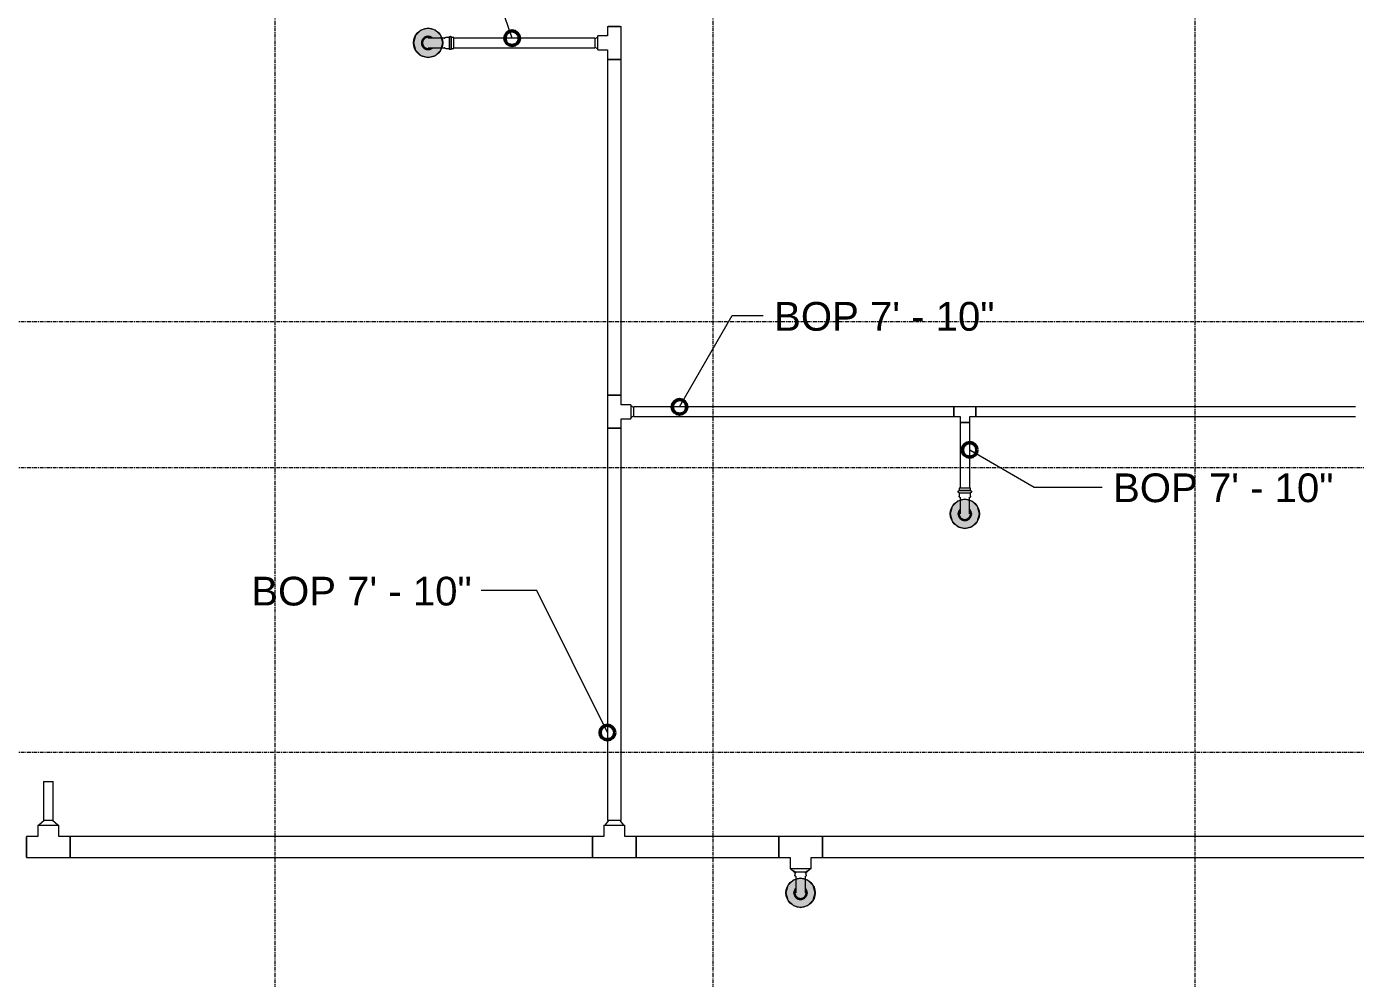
# Model space of a CAD drawing. Header units: inches. Extents: x -3679 to 241, y -496 to 1784.
# Drawn here: x -2830 to -2648, y 308 to 438.4 of the extents above; entities that cross this region are included whole.
import ezdxf

# ---------------------------------------------------------------- set-up
doc = ezdxf.new("R2010")
doc.units = ezdxf.units.IN
doc.header["$MEASUREMENT"] = 0
doc.linetypes.add('Grid Line', pattern=[0.875, 0.5, -0.125, 0.125, -0.125])
for name, color, linetype, lineweight in [('A-ANNO-NOTE', 250, 'Continuous', 9), ('G-ANNO-DIMS', 251, 'Continuous', 9), ('P-PIPE', 1, 'Continuous', 9), ('P-PIPE-CNTR', 1, 'Continuous', 9), ('S-GRID', 8, 'Continuous', 9)]:
    doc.layers.add(name, color=color, linetype=linetype, lineweight=lineweight)
doc.styles.add('Arial', font='arial.ttf', dxfattribs={"height": 3.934132})

# ---------------------------------------------------------------- blocks, each defined once
blk = doc.blocks.new('Victaulic-VicPress316-Elbow 90-45deg Style P568_P571 - Standard-V6-SECOND LEVEL')
at = {"layer": 'P-PIPE'}
for p, q in [((-388.77, 322.6), (-388.77, 322.18)), ((-387.23, 322.92), (-387.22, 322.92)), ((-387.23, 322.18), (-387.23, 322.6)), ((-388.66, 322.03), (-388.66, 321.14)), ((-387.34, 321.14), (-387.34, 322.03))]:
    blk.add_line(p, q, dxfattribs=at)
at = {"layer": 'P-PIPE', "flags": 128}
for points in [[(-388.77, 322.63), (-388.77, 322.63), (-388.78, 322.63), (-388.78, 322.63), (-388.79, 322.64), (-388.8, 322.64), (-388.8, 322.64), (-388.81, 322.64), (-388.81, 322.64), (-388.82, 322.64), (-388.82, 322.64), (-388.83, 322.65), (-388.83, 322.65), (-388.84, 322.65), (-388.84, 322.66), (-388.85, 322.66), (-388.85, 322.66), (-388.86, 322.67), (-388.86, 322.67), (-388.87, 322.67), (-388.87, 322.68), (-388.87, 322.68), (-388.88, 322.69), (-388.88, 322.69), (-388.89, 322.7), (-388.89, 322.7), (-388.89, 322.71), (-388.89, 322.71), (-388.9, 322.72), (-388.9, 322.72), (-388.9, 322.73)], [(-388.78, 322.92), (-388.78, 322.92), (-388.77, 322.92)], [(-388.76, 322.92), (-388.76, 322.92), (-388.77, 322.92), (-388.77, 322.92), (-388.77, 322.92)], [(-388.77, 322.92), (-388.77, 322.92), (-388.76, 322.92), (-388.76, 322.92)], [(-388.75, 322.63), (-388.76, 322.63), (-388.76, 322.63), (-388.76, 322.63), (-388.77, 322.63), (-388.77, 322.63), (-388.77, 322.63)], [(-388.77, 322.63), (-388.77, 322.63), (-388.76, 322.63), (-388.76, 322.63), (-388.76, 322.63), (-388.75, 322.63), (-388.74, 322.63), (-388.74, 322.63), (-388.73, 322.63), (-388.72, 322.63), (-388.71, 322.63), (-388.69, 322.63), (-388.68, 322.63), (-388.67, 322.63), (-388.65, 322.63), (-388.63, 322.63), (-388.61, 322.63), (-388.6, 322.63), (-388.58, 322.63), (-388.56, 322.63), (-388.53, 322.63), (-388.51, 322.63), (-388.49, 322.63), (-388.46, 322.63), (-388.44, 322.63), (-388.41, 322.63), (-388.39, 322.63), (-388.36, 322.63), (-388.33, 322.63), (-388.31, 322.63), (-388.28, 322.63), (-388.25, 322.63), (-388.22, 322.63), (-388.19, 322.63), (-388.16, 322.63), (-388.13, 322.63), (-388.1, 322.63), (-388.07, 322.63), (-388.04, 322.63), (-388.02, 322.63)], [(-388.66, 321.96), (-388.67, 321.97), (-388.67, 321.98), (-388.68, 321.98), (-388.69, 321.99), (-388.7, 322), (-388.7, 322.01), (-388.71, 322.02), (-388.72, 322.03), (-388.72, 322.04), (-388.73, 322.04), (-388.73, 322.05), (-388.74, 322.06), (-388.74, 322.07), (-388.75, 322.08), (-388.75, 322.09), (-388.76, 322.1), (-388.76, 322.12), (-388.76, 322.13), (-388.76, 322.14), (-388.76, 322.15), (-388.77, 322.16), (-388.77, 322.17), (-388.77, 322.18), (-388.77, 322.18)], [(-387.97, 322.63), (-387.94, 322.63), (-387.91, 322.63), (-387.88, 322.63), (-387.85, 322.63), (-387.82, 322.63), (-387.79, 322.63), (-387.76, 322.63), (-387.73, 322.63), (-387.7, 322.63), (-387.67, 322.63), (-387.65, 322.63), (-387.62, 322.63), (-387.59, 322.63), (-387.57, 322.63), (-387.54, 322.63), (-387.52, 322.63), (-387.49, 322.63), (-387.47, 322.63), (-387.45, 322.63), (-387.43, 322.63), (-387.41, 322.63), (-387.39, 322.63), (-387.37, 322.63), (-387.36, 322.63), (-387.34, 322.63), (-387.32, 322.63), (-387.31, 322.63), (-387.3, 322.63), (-387.29, 322.63), (-387.28, 322.63), (-387.27, 322.63), (-387.26, 322.63), (-387.25, 322.63), (-387.24, 322.63), (-387.24, 322.63), (-387.24, 322.63), (-387.23, 322.63), (-387.23, 322.63), (-387.23, 322.63)], [(-387.23, 322.18), (-387.23, 322.17), (-387.23, 322.16), (-387.24, 322.15), (-387.24, 322.14), (-387.24, 322.13), (-387.24, 322.12), (-387.24, 322.11), (-387.25, 322.1), (-387.25, 322.09), (-387.26, 322.08), (-387.26, 322.07), (-387.26, 322.06), (-387.27, 322.05), (-387.28, 322.04), (-387.28, 322.03), (-387.29, 322.02), (-387.29, 322.01), (-387.3, 322), (-387.31, 321.99), (-387.32, 321.99), (-387.32, 321.98), (-387.33, 321.97), (-387.34, 321.97), (-387.34, 321.96)], [(-387.23, 322.63), (-387.23, 322.63), (-387.24, 322.63), (-387.24, 322.63), (-387.24, 322.63), (-387.25, 322.63)], [(-387.24, 322.92), (-387.24, 322.92), (-387.23, 322.92), (-387.23, 322.92), (-387.23, 322.92)], [(-387.23, 322.92), (-387.23, 322.92), (-387.24, 322.92), (-387.24, 322.92), (-387.24, 322.92)], [(-387.1, 322.72), (-387.1, 322.72), (-387.1, 322.71), (-387.11, 322.71), (-387.11, 322.7), (-387.11, 322.7), (-387.12, 322.69), (-387.12, 322.69), (-387.12, 322.68), (-387.13, 322.68), (-387.13, 322.68), (-387.14, 322.67), (-387.14, 322.67), (-387.14, 322.66), (-387.15, 322.66), (-387.15, 322.66), (-387.16, 322.65), (-387.16, 322.65), (-387.17, 322.65), (-387.17, 322.65), (-387.18, 322.64), (-387.18, 322.64), (-387.19, 322.64), (-387.2, 322.64), (-387.2, 322.64), (-387.21, 322.64), (-387.21, 322.63), (-387.22, 322.63), (-387.22, 322.63), (-387.23, 322.63), (-387.23, 322.63)], [(-388.66, 320.37), (-388.68, 320.35), (-388.7, 320.32), (-388.73, 320.3), (-388.75, 320.27), (-388.77, 320.24), (-388.79, 320.2), (-388.8, 320.17), (-388.82, 320.14), (-388.84, 320.11), (-388.85, 320.07), (-388.86, 320.04), (-388.87, 320), (-388.88, 319.97), (-388.89, 319.93), (-388.9, 319.9), (-388.9, 319.86), (-388.91, 319.83), (-388.91, 319.79), (-388.91, 319.75), (-388.91, 319.72), (-388.91, 319.68), (-388.91, 319.64), (-388.9, 319.61), (-388.9, 319.57), (-388.89, 319.54), (-388.88, 319.5), (-388.87, 319.47), (-388.86, 319.43), (-388.84, 319.4), (-388.83, 319.36), (-388.81, 319.33), (-388.8, 319.3), (-388.78, 319.27), (-388.76, 319.24), (-388.74, 319.21), (-388.72, 319.18), (-388.69, 319.15), (-388.67, 319.12), (-388.64, 319.1), (-388.62, 319.07), (-388.59, 319.05), (-388.56, 319.02), (-388.53, 319), (-388.5, 318.98), (-388.47, 318.96), (-388.44, 318.94), (-388.41, 318.93), (-388.37, 318.91), (-388.34, 318.9), (-388.31, 318.88), (-388.27, 318.87), (-388.24, 318.86), (-388.2, 318.85), (-388.16, 318.85), (-388.13, 318.84), (-388.09, 318.84), (-388.06, 318.83), (-388.02, 318.83), (-388, 318.83)], [(-388.66, 321.14), (-388.66, 321.08), (-388.66, 321.02), (-388.66, 320.97), (-388.66, 320.91), (-388.66, 320.86), (-388.66, 320.8), (-388.66, 320.75), (-388.66, 320.7), (-388.66, 320.65), (-388.66, 320.59), (-388.66, 320.54), (-388.66, 320.49), (-388.66, 320.44), (-388.66, 320.4), (-388.66, 320.35), (-388.66, 320.3), (-388.66, 320.26), (-388.66, 320.22), (-388.66, 320.18), (-388.66, 320.14), (-388.66, 320.1), (-388.66, 320.06), (-388.66, 320.03), (-388.66, 319.99), (-388.66, 319.96), (-388.66, 319.93), (-388.66, 319.91), (-388.66, 319.88), (-388.66, 319.86), (-388.66, 319.84), (-388.66, 319.82), (-388.66, 319.8), (-388.66, 319.79), (-388.66, 319.77), (-388.66, 319.76), (-388.66, 319.75), (-388.66, 319.75), (-388.66, 319.74), (-388.66, 319.74), (-388.66, 319.74)], [(-388, 318.83), (-387.96, 318.83), (-387.93, 318.83), (-387.89, 318.84), (-387.85, 318.84), (-387.82, 318.85), (-387.78, 318.86), (-387.75, 318.87), (-387.71, 318.88), (-387.68, 318.89), (-387.64, 318.9), (-387.61, 318.92), (-387.58, 318.93), (-387.55, 318.95), (-387.52, 318.97), (-387.49, 318.99), (-387.46, 319.01), (-387.43, 319.03), (-387.4, 319.06), (-387.37, 319.08), (-387.35, 319.11), (-387.32, 319.13), (-387.3, 319.16), (-387.27, 319.19), (-387.25, 319.22), (-387.23, 319.25), (-387.21, 319.28), (-387.2, 319.31), (-387.18, 319.35), (-387.16, 319.38), (-387.15, 319.41), (-387.14, 319.45), (-387.13, 319.48), (-387.12, 319.52), (-387.11, 319.55), (-387.1, 319.59), (-387.1, 319.62), (-387.09, 319.66), (-387.09, 319.7), (-387.09, 319.73), (-387.09, 319.77), (-387.09, 319.81), (-387.09, 319.84), (-387.1, 319.88), (-387.1, 319.91), (-387.11, 319.95), (-387.12, 319.99), (-387.13, 320.02), (-387.14, 320.05), (-387.16, 320.09), (-387.17, 320.12), (-387.19, 320.16), (-387.2, 320.19), (-387.22, 320.22), (-387.24, 320.25), (-387.26, 320.28), (-387.28, 320.31), (-387.31, 320.34), (-387.33, 320.36)], [(-387.34, 319.74), (-387.34, 319.74), (-387.34, 319.75), (-387.34, 319.75), (-387.34, 319.76), (-387.34, 319.77), (-387.34, 319.78), (-387.34, 319.8), (-387.34, 319.81), (-387.34, 319.83), (-387.34, 319.85), (-387.34, 319.88), (-387.34, 319.9), (-387.34, 319.93), (-387.34, 319.96), (-387.34, 319.99), (-387.34, 320.02), (-387.34, 320.05), (-387.34, 320.09), (-387.34, 320.13), (-387.34, 320.17), (-387.34, 320.21), (-387.34, 320.25), (-387.34, 320.29), (-387.34, 320.34), (-387.34, 320.38), (-387.34, 320.43), (-387.34, 320.48), (-387.34, 320.53), (-387.34, 320.58), (-387.34, 320.63), (-387.34, 320.68), (-387.34, 320.74), (-387.34, 320.79), (-387.34, 320.84), (-387.34, 320.9), (-387.34, 320.95), (-387.34, 321.01), (-387.34, 321.07), (-387.34, 321.12), (-387.34, 321.14)], [(-388.66, 320.13), (-388.68, 320.1), (-388.69, 320.08), (-388.7, 320.05), (-388.71, 320.02), (-388.72, 319.99), (-388.73, 319.96), (-388.74, 319.93), (-388.75, 319.9), (-388.76, 319.87), (-388.76, 319.84), (-388.76, 319.81), (-388.77, 319.78), (-388.77, 319.75), (-388.77, 319.72), (-388.76, 319.69), (-388.76, 319.66), (-388.76, 319.63), (-388.75, 319.6), (-388.75, 319.57), (-388.74, 319.54), (-388.73, 319.51), (-388.72, 319.48), (-388.71, 319.45), (-388.7, 319.42), (-388.68, 319.4), (-388.67, 319.37), (-388.65, 319.34), (-388.64, 319.32), (-388.62, 319.29), (-388.6, 319.27), (-388.58, 319.24), (-388.56, 319.22), (-388.54, 319.2), (-388.52, 319.18), (-388.49, 319.16), (-388.47, 319.14), (-388.45, 319.12), (-388.42, 319.1), (-388.4, 319.09), (-388.37, 319.07), (-388.34, 319.06), (-388.31, 319.04), (-388.29, 319.03), (-388.26, 319.02), (-388.23, 319.01), (-388.2, 319), (-388.17, 319), (-388.14, 318.99), (-388.11, 318.98), (-388.08, 318.98), (-388.05, 318.98), (-388.02, 318.98), (-388, 318.98)], [(-388, 318.98), (-387.97, 318.98), (-387.94, 318.98), (-387.91, 318.98), (-387.88, 318.99), (-387.85, 318.99), (-387.82, 319), (-387.79, 319.01), (-387.76, 319.02), (-387.73, 319.03), (-387.7, 319.04), (-387.67, 319.05), (-387.65, 319.06), (-387.62, 319.08), (-387.59, 319.09), (-387.57, 319.11), (-387.54, 319.13), (-387.52, 319.15), (-387.49, 319.17), (-387.47, 319.19), (-387.45, 319.21), (-387.43, 319.23), (-387.41, 319.25), (-387.39, 319.28), (-387.37, 319.3), (-387.36, 319.33), (-387.34, 319.35), (-387.32, 319.38), (-387.31, 319.41), (-387.3, 319.44), (-387.29, 319.47), (-387.28, 319.49), (-387.27, 319.52), (-387.26, 319.55), (-387.25, 319.58), (-387.24, 319.61), (-387.24, 319.64), (-387.24, 319.67), (-387.23, 319.7), (-387.23, 319.73), (-387.23, 319.77), (-387.24, 319.8), (-387.24, 319.83), (-387.24, 319.86), (-387.25, 319.89), (-387.25, 319.92), (-387.26, 319.95), (-387.27, 319.98), (-387.28, 320.01), (-387.29, 320.03), (-387.3, 320.06), (-387.32, 320.09), (-387.33, 320.12), (-387.34, 320.14)]]:
    blk.add_lwpolyline(points, dxfattribs=at)
blk = doc.blocks.new('Victaulic-VicPress316-Elbow 90-45deg Style P568_P571 - Standard-V2-SECOND LEVEL')
at = {"layer": 'P-PIPE'}
for p, q in [((-3203.81, 730.05), (-3203.81, 729.6)), ((-3203.7, 731.1), (-3203.7, 730.2)), ((-3202.39, 730.21), (-3202.39, 731.1)), ((-3202.28, 729.6), (-3202.28, 730.05)), ((-3203.05, 729.6), (-3203.81, 729.6)), ((-3203.81, 729.31), (-3203.81, 728.97)), ((-3203.05, 729.31), (-3203.81, 729.31)), ((-3203.81, 728.97), (-3203.05, 728.97)), ((-3202.28, 729.6), (-3203.05, 729.6)), ((-3202.28, 729.31), (-3203.05, 729.31)), ((-3203.05, 728.97), (-3202.28, 728.97)), ((-3202.28, 728.97), (-3202.28, 729.31))]:
    blk.add_line(p, q, dxfattribs=at)
at = {"layer": 'P-PIPE', "flags": 128}
for points in [[(-3203.05, 733.4), (-3203.08, 733.4), (-3203.12, 733.4), (-3203.16, 733.4), (-3203.19, 733.39), (-3203.23, 733.38), (-3203.26, 733.38), (-3203.3, 733.37), (-3203.33, 733.36), (-3203.37, 733.34), (-3203.4, 733.33), (-3203.43, 733.32), (-3203.47, 733.3), (-3203.5, 733.28), (-3203.53, 733.26), (-3203.56, 733.24), (-3203.59, 733.22), (-3203.62, 733.2), (-3203.65, 733.18), (-3203.67, 733.15), (-3203.7, 733.13), (-3203.73, 733.1), (-3203.75, 733.07), (-3203.77, 733.04), (-3203.79, 733.01), (-3203.81, 732.98), (-3203.83, 732.95), (-3203.85, 732.92), (-3203.87, 732.89), (-3203.88, 732.85), (-3203.9, 732.82), (-3203.91, 732.79), (-3203.92, 732.75), (-3203.93, 732.72), (-3203.94, 732.68), (-3203.94, 732.65), (-3203.95, 732.61), (-3203.95, 732.57), (-3203.96, 732.54), (-3203.96, 732.5), (-3203.96, 732.46), (-3203.96, 732.43), (-3203.95, 732.39), (-3203.95, 732.35), (-3203.94, 732.32), (-3203.93, 732.28), (-3203.93, 732.25), (-3203.91, 732.21), (-3203.9, 732.18), (-3203.89, 732.14), (-3203.88, 732.11), (-3203.86, 732.08), (-3203.84, 732.05), (-3203.82, 732.01), (-3203.8, 731.98), (-3203.78, 731.95), (-3203.76, 731.92), (-3203.74, 731.9), (-3203.71, 731.87)], [(-3202.39, 731.86), (-3202.37, 731.88), (-3202.34, 731.91), (-3202.32, 731.94), (-3202.3, 731.97), (-3202.28, 732), (-3202.26, 732.03), (-3202.24, 732.06), (-3202.23, 732.09), (-3202.21, 732.13), (-3202.2, 732.16), (-3202.18, 732.19), (-3202.17, 732.23), (-3202.16, 732.26), (-3202.15, 732.3), (-3202.15, 732.33), (-3202.14, 732.37), (-3202.14, 732.41), (-3202.14, 732.44), (-3202.13, 732.48), (-3202.13, 732.52), (-3202.14, 732.55), (-3202.14, 732.59), (-3202.14, 732.63), (-3202.15, 732.66), (-3202.16, 732.7), (-3202.17, 732.73), (-3202.18, 732.77), (-3202.19, 732.8), (-3202.2, 732.84), (-3202.22, 732.87), (-3202.23, 732.9), (-3202.25, 732.93), (-3202.27, 732.97), (-3202.29, 733), (-3202.31, 733.03), (-3202.33, 733.06), (-3202.35, 733.08), (-3202.38, 733.11), (-3202.4, 733.14), (-3202.43, 733.16), (-3202.46, 733.19), (-3202.49, 733.21), (-3202.51, 733.23), (-3202.55, 733.25), (-3202.58, 733.27), (-3202.61, 733.29), (-3202.64, 733.31), (-3202.67, 733.32), (-3202.71, 733.34), (-3202.74, 733.35), (-3202.78, 733.36), (-3202.81, 733.37), (-3202.85, 733.38), (-3202.88, 733.39), (-3202.92, 733.39), (-3202.95, 733.4), (-3202.99, 733.4), (-3203.03, 733.4), (-3203.05, 733.4)], [(-3203.05, 733.26), (-3203.08, 733.26), (-3203.11, 733.25), (-3203.14, 733.25), (-3203.17, 733.25), (-3203.2, 733.24), (-3203.23, 733.23), (-3203.26, 733.23), (-3203.29, 733.22), (-3203.32, 733.21), (-3203.34, 733.2), (-3203.37, 733.18), (-3203.4, 733.17), (-3203.43, 733.16), (-3203.45, 733.14), (-3203.48, 733.12), (-3203.5, 733.1), (-3203.53, 733.09), (-3203.55, 733.07), (-3203.57, 733.05), (-3203.6, 733.02), (-3203.62, 733), (-3203.64, 732.98), (-3203.66, 732.95), (-3203.67, 732.93), (-3203.69, 732.9), (-3203.71, 732.88), (-3203.72, 732.85), (-3203.74, 732.82), (-3203.75, 732.8), (-3203.76, 732.77), (-3203.77, 732.74), (-3203.78, 732.71), (-3203.79, 732.68), (-3203.8, 732.65), (-3203.8, 732.62), (-3203.81, 732.59), (-3203.81, 732.56), (-3203.81, 732.53), (-3203.81, 732.5), (-3203.81, 732.47), (-3203.81, 732.44), (-3203.81, 732.41), (-3203.8, 732.38), (-3203.8, 732.35), (-3203.79, 732.32), (-3203.78, 732.29), (-3203.78, 732.26), (-3203.77, 732.23), (-3203.76, 732.2), (-3203.74, 732.17), (-3203.73, 732.14), (-3203.72, 732.12), (-3203.7, 732.1)], [(-3203.7, 732.49), (-3203.7, 732.49), (-3203.7, 732.49), (-3203.7, 732.48), (-3203.7, 732.47), (-3203.7, 732.46), (-3203.7, 732.45), (-3203.7, 732.44), (-3203.7, 732.42), (-3203.7, 732.4), (-3203.7, 732.38), (-3203.7, 732.36), (-3203.7, 732.33), (-3203.7, 732.31), (-3203.7, 732.28), (-3203.7, 732.25), (-3203.7, 732.21), (-3203.7, 732.18), (-3203.7, 732.14), (-3203.7, 732.11), (-3203.7, 732.07), (-3203.7, 732.03), (-3203.7, 731.98), (-3203.7, 731.94), (-3203.7, 731.9), (-3203.7, 731.85), (-3203.7, 731.8), (-3203.7, 731.75), (-3203.7, 731.7), (-3203.7, 731.65), (-3203.7, 731.6), (-3203.7, 731.55), (-3203.7, 731.5), (-3203.7, 731.44), (-3203.7, 731.39), (-3203.7, 731.33), (-3203.7, 731.28), (-3203.7, 731.22), (-3203.7, 731.17), (-3203.7, 731.11), (-3203.7, 731.1)], [(-3202.39, 732.1), (-3202.37, 732.13), (-3202.36, 732.16), (-3202.34, 732.18), (-3202.33, 732.21), (-3202.32, 732.24), (-3202.31, 732.27), (-3202.3, 732.3), (-3202.3, 732.33), (-3202.29, 732.36), (-3202.29, 732.39), (-3202.28, 732.42), (-3202.28, 732.45), (-3202.28, 732.48), (-3202.28, 732.51), (-3202.28, 732.54), (-3202.28, 732.57), (-3202.29, 732.6), (-3202.29, 732.63), (-3202.3, 732.66), (-3202.31, 732.69), (-3202.32, 732.72), (-3202.33, 732.75), (-3202.34, 732.78), (-3202.35, 732.81), (-3202.36, 732.84), (-3202.38, 732.86), (-3202.39, 732.89), (-3202.41, 732.92), (-3202.43, 732.94), (-3202.44, 732.97), (-3202.46, 732.99), (-3202.48, 733.01), (-3202.51, 733.03), (-3202.53, 733.06), (-3202.55, 733.08), (-3202.58, 733.09), (-3202.6, 733.11), (-3202.62, 733.13), (-3202.65, 733.15), (-3202.68, 733.16), (-3202.7, 733.18), (-3202.73, 733.19), (-3202.76, 733.2), (-3202.79, 733.21), (-3202.82, 733.22), (-3202.85, 733.23), (-3202.88, 733.24), (-3202.91, 733.24), (-3202.94, 733.25), (-3202.97, 733.25), (-3203, 733.26), (-3203.03, 733.26), (-3203.05, 733.26)], [(-3202.39, 731.1), (-3202.39, 731.15), (-3202.39, 731.21), (-3202.39, 731.26), (-3202.39, 731.32), (-3202.39, 731.37), (-3202.39, 731.43), (-3202.39, 731.48), (-3202.39, 731.54), (-3202.39, 731.59), (-3202.39, 731.64), (-3202.39, 731.69), (-3202.39, 731.74), (-3202.39, 731.79), (-3202.39, 731.84), (-3202.39, 731.88), (-3202.39, 731.93), (-3202.39, 731.97), (-3202.39, 732.02), (-3202.39, 732.06), (-3202.39, 732.1), (-3202.39, 732.13), (-3202.39, 732.17), (-3202.39, 732.21), (-3202.39, 732.24), (-3202.39, 732.27), (-3202.39, 732.3), (-3202.39, 732.33), (-3202.39, 732.35), (-3202.39, 732.37), (-3202.39, 732.4), (-3202.39, 732.41), (-3202.39, 732.43), (-3202.39, 732.45), (-3202.39, 732.46), (-3202.39, 732.47), (-3202.39, 732.48), (-3202.39, 732.48), (-3202.39, 732.49), (-3202.39, 732.49), (-3202.39, 732.49)], [(-3203.81, 730.05), (-3203.81, 730.06), (-3203.81, 730.07), (-3203.81, 730.08), (-3203.81, 730.09), (-3203.81, 730.11), (-3203.8, 730.12), (-3203.8, 730.13), (-3203.8, 730.14), (-3203.8, 730.15), (-3203.79, 730.16), (-3203.79, 730.17), (-3203.78, 730.18), (-3203.78, 730.19), (-3203.77, 730.2), (-3203.76, 730.2), (-3203.76, 730.21), (-3203.75, 730.22), (-3203.74, 730.23), (-3203.74, 730.24), (-3203.73, 730.25), (-3203.72, 730.25), (-3203.71, 730.26), (-3203.71, 730.27), (-3203.7, 730.27)], [(-3202.39, 730.27), (-3202.38, 730.26), (-3202.37, 730.26), (-3202.36, 730.25), (-3202.36, 730.24), (-3202.35, 730.23), (-3202.34, 730.22), (-3202.33, 730.22), (-3202.33, 730.21), (-3202.32, 730.2), (-3202.32, 730.19), (-3202.31, 730.18), (-3202.31, 730.17), (-3202.3, 730.16), (-3202.3, 730.15), (-3202.29, 730.14), (-3202.29, 730.13), (-3202.29, 730.12), (-3202.29, 730.11), (-3202.28, 730.1), (-3202.28, 730.09), (-3202.28, 730.07), (-3202.28, 730.06), (-3202.28, 730.05), (-3202.28, 730.05)], [(-3203.81, 729.31), (-3203.82, 729.31), (-3203.82, 729.31), (-3203.83, 729.31), (-3203.84, 729.31), (-3203.84, 729.31), (-3203.85, 729.31), (-3203.85, 729.31), (-3203.86, 729.32), (-3203.86, 729.32), (-3203.87, 729.32), (-3203.87, 729.32), (-3203.88, 729.32), (-3203.88, 729.33), (-3203.89, 729.33), (-3203.89, 729.33), (-3203.9, 729.34), (-3203.9, 729.34), (-3203.91, 729.34), (-3203.91, 729.35), (-3203.92, 729.35), (-3203.92, 729.36), (-3203.92, 729.36), (-3203.93, 729.37), (-3203.93, 729.37), (-3203.93, 729.38), (-3203.94, 729.38), (-3203.94, 729.39), (-3203.94, 729.39), (-3203.95, 729.4), (-3203.95, 729.4), (-3203.95, 729.41), (-3203.95, 729.41), (-3203.95, 729.42), (-3203.95, 729.42), (-3203.96, 729.43), (-3203.96, 729.44), (-3203.96, 729.44), (-3203.96, 729.45), (-3203.96, 729.45), (-3203.96, 729.46), (-3203.96, 729.46), (-3203.96, 729.47), (-3203.96, 729.48), (-3203.96, 729.48), (-3203.95, 729.49), (-3203.95, 729.49), (-3203.95, 729.5), (-3203.95, 729.5), (-3203.95, 729.51), (-3203.94, 729.51), (-3203.94, 729.52), (-3203.94, 729.52), (-3203.94, 729.53), (-3203.93, 729.53), (-3203.93, 729.54), (-3203.93, 729.54), (-3203.92, 729.55), (-3203.92, 729.55), (-3203.92, 729.56), (-3203.91, 729.56), (-3203.91, 729.57), (-3203.9, 729.57), (-3203.9, 729.57), (-3203.89, 729.58), (-3203.89, 729.58), (-3203.88, 729.58), (-3203.88, 729.58), (-3203.87, 729.59), (-3203.87, 729.59), (-3203.86, 729.59), (-3203.86, 729.59), (-3203.85, 729.59), (-3203.84, 729.6), (-3203.84, 729.6), (-3203.83, 729.6), (-3203.83, 729.6), (-3203.82, 729.6), (-3203.82, 729.6), (-3203.81, 729.6)], [(-3203.05, 729.6), (-3203.08, 729.6), (-3203.11, 729.6), (-3203.14, 729.6), (-3203.17, 729.6), (-3203.2, 729.6), (-3203.23, 729.6), (-3203.26, 729.6), (-3203.29, 729.6), (-3203.32, 729.6), (-3203.34, 729.6), (-3203.37, 729.6), (-3203.4, 729.6), (-3203.43, 729.6), (-3203.45, 729.6), (-3203.48, 729.6), (-3203.5, 729.6), (-3203.53, 729.6), (-3203.55, 729.6), (-3203.57, 729.6), (-3203.6, 729.6), (-3203.62, 729.6), (-3203.64, 729.6), (-3203.66, 729.6), (-3203.67, 729.6), (-3203.69, 729.6), (-3203.71, 729.6), (-3203.72, 729.6), (-3203.74, 729.6), (-3203.75, 729.6), (-3203.76, 729.6), (-3203.77, 729.6), (-3203.78, 729.6), (-3203.79, 729.6), (-3203.8, 729.6), (-3203.8, 729.6), (-3203.81, 729.6), (-3203.81, 729.6), (-3203.81, 729.6), (-3203.81, 729.6), (-3203.81, 729.6)], [(-3203.81, 729.6), (-3203.81, 729.6), (-3203.81, 729.6), (-3203.81, 729.6), (-3203.8, 729.6), (-3203.8, 729.6), (-3203.79, 729.6), (-3203.78, 729.6), (-3203.77, 729.6)], [(-3203.77, 729.31), (-3203.78, 729.31), (-3203.79, 729.31), (-3203.8, 729.31), (-3203.8, 729.31), (-3203.81, 729.31), (-3203.81, 729.31), (-3203.81, 729.31), (-3203.81, 729.31), (-3203.81, 729.31)], [(-3203.81, 729.31), (-3203.81, 729.31), (-3203.81, 729.31), (-3203.81, 729.31), (-3203.8, 729.31), (-3203.8, 729.31), (-3203.79, 729.31), (-3203.78, 729.31), (-3203.77, 729.31), (-3203.76, 729.31), (-3203.75, 729.31), (-3203.74, 729.31), (-3203.73, 729.31), (-3203.71, 729.31), (-3203.7, 729.31), (-3203.68, 729.31), (-3203.66, 729.31), (-3203.64, 729.31), (-3203.62, 729.31), (-3203.6, 729.31), (-3203.58, 729.31), (-3203.56, 729.31), (-3203.53, 729.31), (-3203.51, 729.31), (-3203.49, 729.31), (-3203.46, 729.31), (-3203.43, 729.31), (-3203.41, 729.31), (-3203.38, 729.31), (-3203.35, 729.31), (-3203.32, 729.31), (-3203.29, 729.31), (-3203.27, 729.31), (-3203.24, 729.31), (-3203.21, 729.31), (-3203.18, 729.31), (-3203.15, 729.31), (-3203.12, 729.31), (-3203.08, 729.31), (-3203.05, 729.31), (-3203.05, 729.31)], [(-3202.28, 729.6), (-3202.28, 729.6), (-3202.28, 729.6), (-3202.29, 729.6), (-3202.29, 729.6), (-3202.29, 729.6), (-3202.3, 729.6), (-3202.31, 729.6), (-3202.32, 729.6), (-3202.33, 729.6), (-3202.34, 729.6), (-3202.35, 729.6), (-3202.37, 729.6), (-3202.38, 729.6), (-3202.4, 729.6), (-3202.41, 729.6), (-3202.43, 729.6), (-3202.45, 729.6), (-3202.47, 729.6), (-3202.49, 729.6), (-3202.51, 729.6), (-3202.53, 729.6), (-3202.56, 729.6), (-3202.58, 729.6), (-3202.61, 729.6), (-3202.63, 729.6), (-3202.66, 729.6), (-3202.68, 729.6), (-3202.71, 729.6), (-3202.74, 729.6), (-3202.77, 729.6), (-3202.8, 729.6), (-3202.83, 729.6), (-3202.86, 729.6), (-3202.89, 729.6), (-3202.92, 729.6), (-3202.95, 729.6), (-3202.98, 729.6), (-3203.01, 729.6), (-3203.04, 729.6), (-3203.05, 729.6)], [(-3203.05, 729.31), (-3203.02, 729.31), (-3202.98, 729.31), (-3202.95, 729.31), (-3202.92, 729.31), (-3202.89, 729.31), (-3202.86, 729.31), (-3202.83, 729.31), (-3202.8, 729.31), (-3202.78, 729.31), (-3202.75, 729.31), (-3202.72, 729.31), (-3202.69, 729.31), (-3202.67, 729.31), (-3202.64, 729.31), (-3202.61, 729.31), (-3202.59, 729.31), (-3202.56, 729.31), (-3202.54, 729.31), (-3202.52, 729.31), (-3202.5, 729.31), (-3202.48, 729.31), (-3202.46, 729.31), (-3202.44, 729.31), (-3202.42, 729.31), (-3202.4, 729.31), (-3202.39, 729.31), (-3202.37, 729.31), (-3202.36, 729.31), (-3202.34, 729.31), (-3202.33, 729.31), (-3202.32, 729.31), (-3202.31, 729.31), (-3202.3, 729.31), (-3202.3, 729.31), (-3202.29, 729.31), (-3202.29, 729.31), (-3202.28, 729.31), (-3202.28, 729.31), (-3202.28, 729.31), (-3202.28, 729.31)], [(-3202.32, 729.6), (-3202.31, 729.6), (-3202.3, 729.6), (-3202.3, 729.6), (-3202.29, 729.6), (-3202.29, 729.6), (-3202.28, 729.6), (-3202.28, 729.6), (-3202.28, 729.6), (-3202.28, 729.6)], [(-3202.28, 729.31), (-3202.28, 729.31), (-3202.28, 729.31), (-3202.29, 729.31), (-3202.29, 729.31), (-3202.29, 729.31), (-3202.3, 729.31), (-3202.31, 729.31), (-3202.32, 729.31)], [(-3202.28, 729.6), (-3202.27, 729.6), (-3202.27, 729.6), (-3202.26, 729.6), (-3202.26, 729.6), (-3202.25, 729.6), (-3202.24, 729.6), (-3202.24, 729.59), (-3202.23, 729.59), (-3202.23, 729.59), (-3202.22, 729.59), (-3202.22, 729.59), (-3202.21, 729.58), (-3202.21, 729.58), (-3202.2, 729.58), (-3202.2, 729.57), (-3202.19, 729.57), (-3202.19, 729.57), (-3202.18, 729.56), (-3202.18, 729.56), (-3202.18, 729.56), (-3202.17, 729.55), (-3202.17, 729.55), (-3202.16, 729.54), (-3202.16, 729.54), (-3202.16, 729.53), (-3202.15, 729.53), (-3202.15, 729.52), (-3202.15, 729.52), (-3202.15, 729.51), (-3202.14, 729.51), (-3202.14, 729.5), (-3202.14, 729.5), (-3202.14, 729.49), (-3202.14, 729.48), (-3202.14, 729.48), (-3202.14, 729.47), (-3202.13, 729.47), (-3202.13, 729.46), (-3202.13, 729.46), (-3202.13, 729.45), (-3202.13, 729.44), (-3202.13, 729.44), (-3202.14, 729.43), (-3202.14, 729.43), (-3202.14, 729.42), (-3202.14, 729.42), (-3202.14, 729.41), (-3202.14, 729.4), (-3202.14, 729.4), (-3202.15, 729.39), (-3202.15, 729.39), (-3202.15, 729.38), (-3202.16, 729.38), (-3202.16, 729.37), (-3202.16, 729.37), (-3202.17, 729.36), (-3202.17, 729.36), (-3202.17, 729.35), (-3202.18, 729.35), (-3202.18, 729.35), (-3202.19, 729.34), (-3202.19, 729.34), (-3202.19, 729.34), (-3202.2, 729.33), (-3202.2, 729.33), (-3202.21, 729.33), (-3202.21, 729.32), (-3202.22, 729.32), (-3202.23, 729.32), (-3202.23, 729.32), (-3202.24, 729.32), (-3202.24, 729.31), (-3202.25, 729.31), (-3202.25, 729.31), (-3202.26, 729.31), (-3202.26, 729.31), (-3202.27, 729.31), (-3202.28, 729.31), (-3202.28, 729.31)]]:
    blk.add_lwpolyline(points, dxfattribs=at)

msp = doc.modelspace()

# ---------------------------------------------------------------- hatches: boundary and pattern name
at = {"layer": 'A-ANNO-NOTE'}
for points in [[(-2775, 434.14), (-2774, 434.4), (-2773.27, 435.14), (-2773, 436.14), (-2773.27, 437.14), (-2774, 437.87), (-2775, 438.14), (-2776, 437.87), (-2776.73, 437.14), (-2777, 436.14), (-2776.73, 435.14), (-2776, 434.4)], [(-2701.5, 369.64), (-2700.5, 369.9), (-2699.77, 370.64), (-2699.5, 371.64), (-2699.77, 372.64), (-2700.5, 373.37), (-2701.5, 373.64), (-2702.5, 373.37), (-2703.23, 372.64), (-2703.5, 371.64), (-2703.23, 370.64), (-2702.5, 369.9)], [(-2724, 317.74), (-2723, 318.01), (-2722.27, 318.74), (-2722, 319.74), (-2722.27, 320.74), (-2723, 321.47), (-2724, 321.74), (-2725, 321.47), (-2725.73, 320.74), (-2726, 319.74), (-2725.73, 318.74), (-2724.98, 318.01)]]:
    msp.add_hatch(color=256, dxfattribs=at).paths.add_polyline_path(points, flags=0)
h = msp.add_hatch(color=256, dxfattribs=at)
edge = h.paths.add_edge_path(flags=0)
edge.add_arc((-2775, 436.14), 2, 0, 360)
h = msp.add_hatch(color=256, dxfattribs=at)
edge = h.paths.add_edge_path(flags=0)
edge.add_arc((-2701.5, 371.64), 2, 0, 360)
h = msp.add_hatch(color=256, dxfattribs=at)
edge = h.paths.add_edge_path(flags=0)
edge.add_arc((-2724, 319.74), 2, 0, 360)

# ---------------------------------------------------------------- linework, layer by layer
for p, q in [((-2776.73, 437.14), (-2777, 436.14)), ((-2776, 437.87), (-2776.73, 437.14)), ((-2775, 438.14), (-2776, 437.87)), ((-2774, 437.87), (-2775, 438.14)), ((-2773.27, 437.14), (-2774, 437.87)), ((-2773, 436.14), (-2773.27, 437.14)), ((-2777, 436.14), (-2776.73, 435.14)), ((-2776.73, 435.14), (-2776, 434.4)), ((-2774, 434.4), (-2773.27, 435.14)), ((-2773.27, 435.14), (-2773, 436.14)), ((-2776, 434.4), (-2775, 434.14)), ((-2775, 434.14), (-2774, 434.4)), ((-2702.5, 373.37), (-2703.23, 372.64)), ((-2701.5, 373.64), (-2702.5, 373.37)), ((-2700.5, 373.37), (-2701.5, 373.64)), ((-2699.77, 372.64), (-2700.5, 373.37)), ((-2703.23, 372.64), (-2703.5, 371.64)), ((-2703.5, 371.64), (-2703.23, 370.64)), ((-2699.5, 371.64), (-2699.77, 372.64)), ((-2699.77, 370.64), (-2699.5, 371.64)), ((-2703.23, 370.64), (-2702.5, 369.9)), ((-2702.5, 369.9), (-2701.5, 369.64)), ((-2701.5, 369.64), (-2700.5, 369.9)), ((-2700.5, 369.9), (-2699.77, 370.64)), ((-2725.73, 320.74), (-2726, 319.74)), ((-2725, 321.47), (-2725.73, 320.74)), ((-2724, 321.74), (-2725, 321.47)), ((-2723, 321.47), (-2724, 321.74)), ((-2722.27, 320.74), (-2723, 321.47)), ((-2722, 319.74), (-2722.27, 320.74)), ((-2726, 319.74), (-2725.73, 318.74)), ((-2725.73, 318.74), (-2724.98, 318.01)), ((-2723, 318.01), (-2722.27, 318.74)), ((-2722.27, 318.74), (-2722, 319.74)), ((-2724.98, 318.01), (-2724, 317.74)), ((-2724, 317.74), (-2723, 318.01))]:
    msp.add_line(p, q, dxfattribs=at)
for centre in [(-2775, 436.14), (-2701.5, 371.64), (-2724, 319.74)]:
    msp.add_circle(centre, 2, dxfattribs=at)
at = {"layer": 'G-ANNO-DIMS'}
for p, q in [((-2763.49, 436.79), (-2767.97, 449.96)), ((-2740.57, 386.29), (-2733.36, 398.79)), ((-2733.36, 398.79), (-2729.12, 398.79)), ((-2700.84, 380.41), (-2692.01, 375.31)), ((-2692.01, 375.31), (-2682.71, 375.31)), ((-2760.12, 361.16), (-2767.75, 361.16)), ((-2750.45, 341.69), (-2760.12, 361.16))]:
    msp.add_line(p, q, dxfattribs=at)
at = {"layer": 'G-ANNO-DIMS', "lineweight": 50}
for centre in [(-2763.49, 436.79), (-2740.57, 386.29), (-2700.84, 380.41), (-2750.45, 341.69)]:
    msp.add_circle(centre, 1, dxfattribs=at)
at = {"layer": 'P-PIPE'}
for p, q in [((-2752.15, 436.79), (-2771.48, 436.79)), ((-2751.74, 436.95), (-2752.15, 436.7)), ((-2752.15, 436.79), (-2752.15, 435.48)), ((-2750.45, 437.09), (-2751.74, 437.09)), ((-2751.74, 435.18), (-2751.74, 437.09)), ((-2750.45, 438.38), (-2750.45, 437.09)), ((-2750.45, 438.38), (-2748.55, 438.38)), ((-2750.17, 438.38), (-2750.32, 438.38)), ((-2749.98, 438.38), (-2750.17, 438.38)), ((-2749.75, 438.38), (-2749.97, 438.38)), ((-2749.25, 438.38), (-2749.75, 438.38)), ((-2749.03, 438.38), (-2749.25, 438.38)), ((-2748.83, 438.38), (-2749.02, 438.38)), ((-2748.68, 438.38), (-2748.83, 438.38)), ((-2748.55, 433.89), (-2748.55, 438.38)), ((-2771.48, 435.48), (-2752.15, 435.48)), ((-2752.15, 435.57), (-2751.74, 435.32)), ((-2751.74, 435.18), (-2750.45, 435.18)), ((-2750.45, 435.18), (-2750.45, 433.89)), ((-2748.55, 433.89), (-2750.45, 433.89)), ((-2750.45, 433.89), (-2750.45, 387.88)), ((-2750.32, 433.89), (-2750.17, 433.89)), ((-2750.17, 433.89), (-2749.98, 433.89)), ((-2749.97, 433.89), (-2749.75, 433.89)), ((-2749.75, 433.89), (-2749.25, 433.89)), ((-2749.25, 433.89), (-2749.03, 433.89)), ((-2749.02, 433.89), (-2748.83, 433.89)), ((-2748.83, 433.89), (-2748.68, 433.89)), ((-2748.55, 387.88), (-2748.55, 433.89)), ((-2750.45, 387.88), (-2750.45, 383.39)), ((-2750.45, 387.88), (-2748.55, 387.88)), ((-2750.17, 387.88), (-2750.32, 387.88)), ((-2749.98, 387.88), (-2750.17, 387.88)), ((-2749.75, 387.88), (-2749.97, 387.88)), ((-2749.25, 387.88), (-2749.75, 387.88)), ((-2749.03, 387.88), (-2749.25, 387.88)), ((-2748.83, 387.88), (-2749.02, 387.88)), ((-2748.68, 387.88), (-2748.83, 387.88)), ((-2748.55, 386.59), (-2748.55, 387.88)), ((-2747.26, 386.59), (-2748.55, 386.59)), ((-2747.26, 386.59), (-2747.26, 384.68)), ((-2746.85, 386.2), (-2747.26, 386.45)), ((-2703, 386.29), (-2746.85, 386.29)), ((-2746.85, 384.98), (-2746.85, 386.29)), ((-2703, 386.29), (-2703, 384.98)), ((-2700, 386.29), (-2703, 386.29)), ((-2703, 386.27), (-2703, 386.29)), ((-2703, 386.2), (-2703, 386.27)), ((-2703, 386.1), (-2703, 386.2)), ((-2703, 385.96), (-2703, 386.1)), ((-2703, 385.81), (-2703, 385.96)), ((-2703, 385.46), (-2703, 385.81)), ((-2700, 386.29), (-2700, 386.27)), ((-2648.02, 386.29), (-2700, 386.29)), ((-2700, 384.98), (-2700, 386.29)), ((-2700, 386.27), (-2700, 386.2)), ((-2700, 386.2), (-2700, 386.1)), ((-2700, 386.1), (-2700, 385.96)), ((-2700, 385.96), (-2700, 385.81)), ((-2700, 385.81), (-2700, 385.46)), ((-2748.55, 383.39), (-2748.55, 384.68)), ((-2748.55, 384.68), (-2747.26, 384.68)), ((-2747.26, 384.82), (-2746.85, 385.07)), ((-2746.85, 384.98), (-2703, 384.98)), ((-2703, 385.31), (-2703, 385.46)), ((-2703, 385.17), (-2703, 385.31)), ((-2703, 385.07), (-2703, 385.17)), ((-2703, 385), (-2703, 385.07)), ((-2703, 384.98), (-2703, 385)), ((-2703, 384.98), (-2702.16, 384.98)), ((-2702.16, 384.98), (-2702.16, 384.14)), ((-2702.16, 384.14), (-2702.16, 375.16)), ((-2702.16, 384.14), (-2700.84, 384.14)), ((-2702.14, 384.14), (-2702.16, 384.14)), ((-2702.07, 384.14), (-2702.14, 384.14)), ((-2701.96, 384.14), (-2702.07, 384.14)), ((-2701.83, 384.14), (-2701.96, 384.14)), ((-2701.67, 384.14), (-2701.83, 384.14)), ((-2701.33, 384.14), (-2701.67, 384.14)), ((-2701.17, 384.14), (-2701.33, 384.14)), ((-2701.04, 384.14), (-2701.17, 384.14)), ((-2700.93, 384.14), (-2701.04, 384.14)), ((-2700.86, 384.14), (-2700.93, 384.14)), ((-2700.84, 384.14), (-2700.86, 384.14)), ((-2700.84, 384.98), (-2700, 384.98)), ((-2700.84, 384.14), (-2700.84, 384.98)), ((-2700.84, 375.16), (-2700.84, 384.14)), ((-2700, 385.46), (-2700, 385.31)), ((-2700, 385.31), (-2700, 385.17)), ((-2700, 385.17), (-2700, 385.07)), ((-2700, 385.07), (-2700, 385)), ((-2700, 385), (-2700, 384.98)), ((-2700, 384.98), (-2648.02, 384.98)), ((-2750.45, 383.39), (-2750.45, 329.65)), ((-2748.55, 383.39), (-2750.45, 383.39)), ((-2750.32, 383.39), (-2750.17, 383.39)), ((-2750.17, 383.39), (-2749.98, 383.39)), ((-2749.97, 383.39), (-2749.75, 383.39)), ((-2749.75, 383.39), (-2749.25, 383.39)), ((-2749.25, 383.39), (-2749.03, 383.39)), ((-2749.02, 383.39), (-2748.83, 383.39)), ((-2748.83, 383.39), (-2748.68, 383.39)), ((-2748.55, 329.65), (-2748.55, 383.39)), ((-2827.65, 335), (-2827.65, 329.65)), ((-2827.65, 335), (-2826.33, 335)), ((-2826.33, 329.65), (-2826.33, 335)), ((-2827.55, 329.65), (-2828.3, 328.99)), ((-2826.33, 329.65), (-2827.65, 329.65)), ((-2825.68, 328.99), (-2826.43, 329.65)), ((-2750.31, 329.65), (-2750.81, 328.99)), ((-2748.55, 329.65), (-2750.45, 329.65)), ((-2748.19, 328.99), (-2748.69, 329.65)), ((-2828.42, 328.99), (-2828.42, 327.44)), ((-2828.42, 328.99), (-2825.55, 328.99)), ((-2825.55, 327.44), (-2825.55, 328.99)), ((-2750.94, 328.99), (-2750.94, 327.44)), ((-2750.94, 328.99), (-2748.06, 328.99)), ((-2748.06, 327.44), (-2748.06, 328.99)), ((-2828.42, 327.44), (-2829.98, 327.44)), ((-2829.98, 327.44), (-2829.98, 326.72)), ((-2829.98, 327.25), (-2829.98, 327.39)), ((-2829.98, 327.02), (-2829.98, 327.24)), ((-2829.98, 326.72), (-2829.98, 327.02)), ((-2829.98, 326.37), (-2829.98, 326.72)), ((-2829.98, 326.72), (-2829.98, 324.56)), ((-2829.98, 325.63), (-2829.98, 326.37)), ((-2824, 327.44), (-2825.55, 327.44)), ((-2752.49, 327.44), (-2824, 327.44)), ((-2824, 326.72), (-2824, 327.44)), ((-2824, 327.39), (-2824, 327.25)), ((-2824, 327.24), (-2824, 327.02)), ((-2824, 327.02), (-2824, 326.72)), ((-2824, 326.72), (-2824, 326.37)), ((-2824, 324.56), (-2824, 326.72)), ((-2824, 326.37), (-2824, 325.63)), ((-2750.94, 327.44), (-2752.49, 327.44)), ((-2752.49, 327.44), (-2752.49, 326.72)), ((-2752.49, 327.25), (-2752.49, 327.39)), ((-2752.49, 327.02), (-2752.49, 327.24)), ((-2752.49, 326.72), (-2752.49, 327.02)), ((-2752.49, 326.37), (-2752.49, 326.72)), ((-2752.49, 326.72), (-2752.49, 324.56)), ((-2752.49, 325.63), (-2752.49, 326.37)), ((-2746.51, 327.44), (-2748.06, 327.44)), ((-2726.99, 327.44), (-2746.51, 327.44)), ((-2746.51, 326.72), (-2746.51, 327.44)), ((-2746.51, 327.39), (-2746.51, 327.25)), ((-2746.51, 327.24), (-2746.51, 327.02)), ((-2746.51, 327.02), (-2746.51, 326.72)), ((-2746.51, 324.56), (-2746.51, 326.72)), ((-2746.51, 326.72), (-2746.51, 326.37)), ((-2746.51, 326.37), (-2746.51, 325.63)), ((-2721.01, 327.44), (-2726.99, 327.44)), ((-2726.99, 327.44), (-2726.99, 325.28)), ((-2726.99, 327.25), (-2726.99, 327.39)), ((-2726.99, 327.02), (-2726.99, 327.24)), ((-2726.99, 326.72), (-2726.99, 327.02)), ((-2726.99, 326.37), (-2726.99, 326.72)), ((-2726.99, 325.63), (-2726.99, 326.37)), ((-2582.99, 327.44), (-2721.01, 327.44)), ((-2721.01, 325.28), (-2721.01, 327.44)), ((-2721.01, 327.39), (-2721.01, 327.25)), ((-2721.01, 327.24), (-2721.01, 327.02)), ((-2721.01, 327.02), (-2721.01, 326.72)), ((-2721.01, 326.72), (-2721.01, 326.37)), ((-2721.01, 326.37), (-2721.01, 325.63)), ((-2829.98, 325.28), (-2829.98, 325.63)), ((-2829.98, 324.98), (-2829.98, 325.28)), ((-2829.98, 324.76), (-2829.98, 324.98)), ((-2829.98, 324.61), (-2829.98, 324.75)), ((-2829.98, 324.56), (-2824, 324.56)), ((-2824, 325.63), (-2824, 325.28)), ((-2824, 325.28), (-2824, 324.98)), ((-2824, 324.98), (-2824, 324.76)), ((-2824, 324.75), (-2824, 324.61)), ((-2824, 324.56), (-2752.49, 324.56)), ((-2752.49, 325.28), (-2752.49, 325.63)), ((-2752.49, 324.98), (-2752.49, 325.28)), ((-2752.49, 324.76), (-2752.49, 324.98)), ((-2752.49, 324.61), (-2752.49, 324.75)), ((-2752.49, 324.56), (-2746.51, 324.56)), ((-2746.51, 325.63), (-2746.51, 325.28)), ((-2746.51, 325.28), (-2746.51, 324.98)), ((-2746.51, 324.98), (-2746.51, 324.76)), ((-2746.51, 324.75), (-2746.51, 324.61)), ((-2746.51, 324.56), (-2726.99, 324.56)), ((-2726.99, 325.28), (-2726.99, 325.63)), ((-2726.99, 324.98), (-2726.99, 325.28)), ((-2726.99, 325.28), (-2726.99, 324.56)), ((-2726.99, 324.76), (-2726.99, 324.98)), ((-2726.99, 324.61), (-2726.99, 324.75)), ((-2726.99, 324.56), (-2725.44, 324.56)), ((-2725.44, 324.56), (-2725.44, 323.01)), ((-2722.56, 324.56), (-2721.01, 324.56)), ((-2722.56, 323.01), (-2722.56, 324.56)), ((-2721.01, 325.63), (-2721.01, 325.28)), ((-2721.01, 324.56), (-2721.01, 325.28)), ((-2721.01, 325.28), (-2721.01, 324.98)), ((-2721.01, 324.98), (-2721.01, 324.76)), ((-2721.01, 324.75), (-2721.01, 324.61)), ((-2721.01, 324.56), (-2582.99, 324.56)), ((-2722.56, 323.01), (-2725.44, 323.01)), ((-2725.31, 323.01), (-2724.65, 322.43)), ((-2723.35, 322.43), (-2722.69, 323.01))]:
    msp.add_line(p, q, dxfattribs=at)
at = {"layer": 'P-PIPE-CNTR'}
for p, q in [((-2702.5, 371.64), (-2702.24, 371.64)), ((-2700.76, 371.64), (-2700.5, 371.64)), ((-2701.5, 370.64), (-2701.5, 370.9)), ((-2725, 319.74), (-2724.74, 319.74)), ((-2724, 318.74), (-2724, 319.01)), ((-2723.26, 319.74), (-2723, 319.74))]:
    msp.add_line(p, q, dxfattribs=at)
at = {"layer": 'S-GRID', "linetype": 'Grid Line'}
for p, q in [((-2796, 1771.74), (-2796, -484.26)), ((-2736, 1771.74), (-2736, -484.26)), ((-2670, 1771.74), (-2670, -484.26)), ((-3666.39, 398), (228, 398)), ((-3666.39, 378), (228, 378)), ((-3666.39, 339), (226, 339))]:
    msp.add_line(p, q, dxfattribs=at)

# ---------------------------------------------------------------- block references
at = {"layer": 'P-PIPE'}
for p, rotation in [((-2042.51, 3639.18), 90), ((-5904.55, 1104.13), 180)]:
    msp.add_blockref('Victaulic-VicPress316-Elbow 90-45deg Style P568_P571 - Standard-V2-SECOND LEVEL', p, dxfattribs=dict(at, rotation=rotation))
msp.add_blockref('Victaulic-VicPress316-Elbow 90-45deg Style P568_P571 - Standard-V6-SECOND LEVEL', (-2336, 0), dxfattribs=at)

# ---------------------------------------------------------------- texts
at = {"layer": 'G-ANNO-DIMS', "char_height": 3.9341, "width": 35.952, "attachment_point": 1, "line_spacing_factor": 0.938532, "style": 'Arial'}
for insert in [(-2727.62, 400.66), (-2681.21, 377.18), (-2799.21, 363.03)]:
    msp.add_mtext('BOP 7\' - 10"', dxfattribs=dict(at, insert=insert))

doc.saveas('drawing.dxf')
